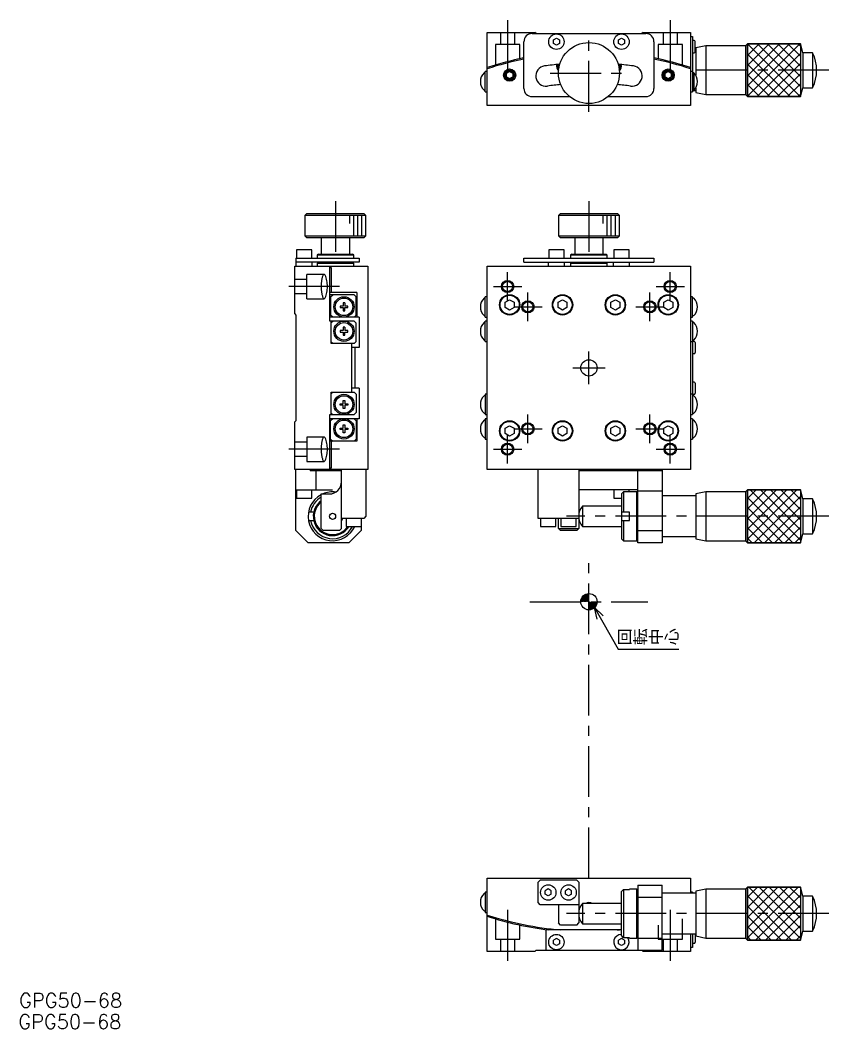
# Model space of a CAD drawing. Extents: x -1 to 353, y 16 to 264.
# Drawn here: x -0.5 to 198.3, y 16 to 264 of the extents above; entities that cross this region are included whole.
import ezdxf

# ---------------------------------------------------------------- set-up
doc = ezdxf.new("R2010")
doc.units = 0
doc.header["$LTSCALE"] = 10
doc.linetypes.add('CENTER', pattern=[2, 1.25, -0.25, 0.25, -0.25])
doc.linetypes.add('DASHED', pattern=[3.5, 2, -1.5])
doc.layers.get('0').update_dxf_attribs({"linetype": 'CONTINUOUS'})
doc.layers.add('CENTER', color=1, linetype='CENTER')
doc.styles.get("Standard").update_dxf_attribs({"font": 'txt.shx', "bigfont": '@extfont2.shx'})

msp = doc.modelspace()

# ---------------------------------------------------------------- linework, layer by layer
at = {"color": 7, "linetype": 'CONTINUOUS'}
for p, q in [((114.344587, 261), (126.044587, 261)), ((114.344587, 243), (114.344587, 261)), ((125.344587, 260.7), (153.344587, 260.7)), ((126.344587, 260.7), (126.044587, 261)), ((152.644587, 261), (152.344587, 260.7)), ((152.644587, 261), (164.344587, 261)), ((164.344587, 261), (164.344587, 243)), ((123.344587, 247.2), (123.344587, 258.7)), ((130.594587, 259.133013), (131.344587, 259.566025)), ((130.594587, 258.266987), (130.594587, 259.133013)), ((131.344587, 257.833975), (130.594587, 258.266987)), ((131.344587, 259.566025), (132.094587, 259.133013)), ((132.094587, 258.266987), (131.344587, 257.833975)), ((132.094587, 259.133013), (132.094587, 258.266987)), ((146.594587, 259.133013), (147.344587, 259.566025)), ((146.594587, 258.266987), (146.594587, 259.133013)), ((147.344587, 257.833975), (146.594587, 258.266987)), ((147.344587, 259.566025), (148.094587, 259.133013)), ((148.094587, 258.266987), (147.344587, 257.833975)), ((148.094587, 259.133013), (148.094587, 258.266987)), ((155.344587, 258.7), (155.344587, 247.2)), ((164.344587, 260), (164.844587, 260)), ((164.844587, 260), (164.844587, 246.4)), ((165.194587, 259), (165.094587, 259)), ((165.444587, 256.25), (165.444587, 258.75)), ((178.344593, 258.199999), (177.844591, 257.699996)), ((178.344593, 258.199999), (191.344594, 258.199999)), ((178.344593, 245.200001), (178.344593, 258.199999)), ((191.934082, 256), (191.344594, 258.199999)), ((191.344594, 258.199999), (191.344594, 245.200001)), ((165.094587, 256), (165.194587, 256)), ((165.594587, 256.7), (165.444587, 256.7)), ((168.094586, 257.699996), (165.594587, 257.199997)), ((165.594587, 257.199997), (165.594587, 250.480348)), ((168.094586, 257.699996), (168.094586, 245.700004)), ((177.844591, 257.699996), (168.094586, 257.699996)), ((177.844591, 257.699996), (177.844591, 245.700004)), ((191.934082, 256), (191.934082, 247.4)), ((194.344593, 256), (191.934082, 256)), ((194.344593, 256), (194.344593, 247.4)), ((132.094587, 253.133013), (132.159486, 253.170482)), ((132.094587, 252.920286), (132.094587, 253.133013)), ((146.529687, 253.170482), (146.594587, 253.133013)), ((146.594587, 253.133013), (146.594587, 252.920286)), ((156.258499, 254.199974), (156.259353, 254.211401)), ((113.844587, 251.05), (113.552339, 251.05)), ((113.844587, 246.4), (113.844587, 251.4)), ((114.344587, 251.4), (113.844587, 251.4)), ((119.094587, 250.933013), (119.844587, 251.366025)), ((119.094587, 250.066987), (119.094587, 250.933013)), ((119.844587, 251.366025), (120.594587, 250.933013)), ((120.594587, 250.933013), (120.594587, 250.066987)), ((158.094587, 250.933013), (158.844587, 251.366025)), ((158.094587, 250.066987), (158.094587, 250.933013)), ((158.844587, 251.366025), (159.594587, 250.933013)), ((159.594587, 250.933013), (159.594587, 250.066987)), ((164.844587, 251.4), (164.344587, 251.4)), ((165.136834, 251.05), (164.844587, 251.05)), ((165.136834, 251.05), (165.136834, 246.75)), ((119.094587, 250.066987), (119.844587, 249.633975)), ((119.844587, 249.633975), (120.594587, 250.066987)), ((158.094587, 250.066987), (158.844587, 249.633975)), ((158.844587, 249.633975), (159.594587, 250.066987)), ((113.552339, 246.75), (113.844587, 246.75)), ((113.844587, 246.4), (114.344587, 246.4)), ((164.344587, 246.4), (164.844587, 246.4)), ((164.844587, 246.75), (165.136834, 246.75)), ((164.844587, 246.7), (165.594587, 246.7)), ((165.594587, 247.319652), (165.594587, 246.200003)), ((165.594587, 246.200003), (168.094586, 245.700004)), ((168.094586, 245.700004), (177.844591, 245.700004)), ((177.844591, 245.700004), (178.344593, 245.200001)), ((191.344594, 245.200001), (191.934082, 247.4)), ((191.934082, 247.4), (194.344593, 247.4)), ((125.344587, 245.2), (134.589589, 245.2)), ((144.099584, 245.2), (153.344587, 245.2)), ((191.344594, 245.200001), (178.344593, 245.200001)), ((164.344587, 243), (114.344587, 243)), ((70, 216.5), (69.5, 216)), ((69.5, 216), (69.5, 211)), ((84.5, 216), (69.5, 216)), ((70, 216.5), (84, 216.5)), ((84.5, 216), (84, 216.5)), ((84.5, 211), (84.5, 216)), ((132.344587, 216.5), (131.844587, 216)), ((131.844587, 216), (131.844587, 211)), ((146.844587, 216), (131.844587, 216)), ((132.344587, 216.5), (146.344587, 216.5)), ((146.844587, 216), (146.344587, 216.5)), ((146.844587, 211), (146.844587, 216)), ((69.5, 211), (70, 210.5)), ((69.5, 211), (84.5, 211)), ((84, 210.5), (84.5, 211)), ((131.844587, 211), (132.344587, 210.5)), ((131.844587, 211), (146.844587, 211)), ((146.344587, 210.5), (146.844587, 211)), ((84, 210.5), (70, 210.5)), ((73.5, 210.5), (73.5, 206.5)), ((80.5, 206.5), (80.5, 210.5)), ((146.344587, 210.5), (132.344587, 210.5)), ((135.844587, 210.5), (135.844587, 206.5)), ((142.844587, 206.5), (142.844587, 210.5)), ((71.2, 207.5), (67.4, 207.5)), ((67.4, 207.5), (67.4, 205.5)), ((71.2, 205.5), (71.2, 207.5)), ((72.8, 206.5), (72.5, 206.2)), ((72.5, 206.2), (72.5, 205.5)), ((81.5, 206.2), (72.5, 206.2)), ((72.8, 206.5), (81.2, 206.5)), ((81.5, 206.2), (81.2, 206.5)), ((81.5, 205.5), (81.5, 206.2)), ((133.244587, 207.5), (129.444587, 207.5)), ((129.444587, 207.5), (129.444587, 205.5)), ((133.244587, 205.5), (133.244587, 207.5)), ((135.144587, 206.5), (134.844587, 206.2)), ((134.844587, 206.2), (134.844587, 205.5)), ((143.844587, 206.2), (134.844587, 206.2)), ((135.144587, 206.5), (143.544587, 206.5)), ((143.844587, 206.2), (143.544587, 206.5)), ((143.844587, 205.5), (143.844587, 206.2)), ((149.244587, 207.5), (145.444587, 207.5)), ((145.444587, 207.5), (145.444587, 205.5)), ((149.244587, 205.5), (149.244587, 207.5)), ((67, 191.8), (67, 203.5)), ((67, 203.5), (85, 203.5)), ((67.3, 205.5), (67.3, 203.5)), ((67.3, 205.5), (82.8, 205.5)), ((82.8, 204.5), (67.3, 204.5)), ((71.3, 203.5), (71.3, 204.5)), ((72.8, 204.5), (72.5, 204.2)), ((72.5, 204.2), (72.5, 203.5)), ((81.5, 204.2), (72.5, 204.2)), ((81.5, 204.2), (81.2, 204.5)), ((81.5, 203.5), (81.5, 204.2)), ((82.8, 205.5), (82.8, 204.5)), ((85, 203.5), (85, 153.5)), ((114.344587, 153.5), (114.344587, 203.5)), ((114.344587, 203.5), (164.344587, 203.5)), ((123.344587, 204.5), (123.344587, 205.5)), ((123.344587, 205.5), (155.344587, 205.5)), ((123.344587, 204.499998), (155.344587, 204.499998)), ((129.344587, 204.5), (129.344587, 203.5)), ((133.344587, 203.5), (133.344587, 204.5)), ((135.144587, 204.5), (134.844587, 204.2)), ((134.844587, 204.2), (134.844587, 203.5)), ((143.844587, 204.2), (134.844587, 204.2)), ((143.844587, 204.2), (143.544587, 204.5)), ((143.844587, 203.5), (143.844587, 204.2)), ((145.344587, 204.5), (145.344587, 203.5)), ((149.344587, 203.5), (149.344587, 204.5)), ((155.344587, 205.5), (155.344587, 204.5)), ((164.344587, 203.5), (164.344587, 153.5)), ((75.639222, 190), (75.639222, 203)), ((75.954559, 203), (75.954559, 197)), ((82.289322, 197), (75.639222, 197)), ((81.585716, 196.5), (75.639222, 196.5)), ((75.639222, 196), (75.800563, 196)), ((75.800563, 196), (76.318842, 196.5)), ((75.800563, 196), (75.800563, 191.5)), ((81.585716, 196.5), (82.125184, 196)), ((82.125184, 191.5), (82.125184, 196)), ((82.289322, 197), (82.289322, 191)), ((114.344587, 196), (113.844587, 196)), ((113.844587, 191), (113.844587, 196)), ((164.844587, 196), (164.344587, 196)), ((164.844587, 191), (164.844587, 196)), ((78.92, 193.68), (78.126612, 193.68)), ((78.126612, 193.68), (78.126612, 193.32)), ((79.28, 194.473388), (78.92, 194.473388)), ((78.92, 194.473388), (78.92, 193.68)), ((79.28, 194.473388), (79.28, 193.68)), ((80.073388, 193.68), (79.28, 193.68)), ((80.073388, 193.32), (80.073388, 193.68)), ((113.844587, 195.65), (113.552339, 195.65)), ((118.744587, 194.635085), (119.844587, 195.270171)), ((118.744587, 193.364915), (118.744587, 194.635085)), ((119.844587, 195.270171), (120.944587, 194.635085)), ((120.944587, 194.635085), (120.944587, 193.364915)), ((131.744587, 194.635085), (132.844587, 195.270171)), ((131.744587, 193.364915), (131.744587, 194.635085)), ((132.844587, 195.270171), (133.944587, 194.635085)), ((133.944587, 194.635085), (133.944587, 193.364915)), ((144.744587, 194.635085), (145.844587, 195.270171)), ((144.744587, 193.364915), (144.744587, 194.635085)), ((145.844587, 195.270171), (146.944587, 194.635085)), ((146.944587, 194.635085), (146.944587, 193.364915)), ((157.744587, 194.635085), (158.844587, 195.270171)), ((157.744587, 193.364915), (157.744587, 194.635085)), ((158.844587, 195.270171), (159.944587, 194.635085)), ((159.944587, 194.635085), (159.944587, 193.364915)), ((165.136834, 195.65), (164.844587, 195.65)), ((67, 191.8), (67.3, 191.5)), ((67.3, 191.5), (67.3, 165.5)), ((75.800563, 191.5), (75.639222, 191.5)), ((82.819875, 191), (75.639222, 191)), ((76.318842, 191), (75.800563, 191.5)), ((77.985314, 191), (78.21124, 191.163635)), ((78.126612, 193.32), (78.92, 193.32)), ((78.92, 193.32), (78.92, 192.526612)), ((78.92, 192.526612), (79.28, 192.526612)), ((79.28, 193.32), (80.073388, 193.32)), ((79.28, 192.526612), (79.28, 193.32)), ((79.831904, 191.110313), (79.911229, 191)), ((81.585716, 191), (82.125184, 191.5)), ((82.819875, 191), (82.819875, 183.5)), ((113.552339, 191.35), (113.844587, 191.35)), ((113.844587, 191), (114.344587, 191)), ((119.844587, 192.729829), (118.744587, 193.364915)), ((120.944587, 193.364915), (119.844587, 192.729829)), ((132.844587, 192.729829), (131.744587, 193.364915)), ((133.944587, 193.364915), (132.844587, 192.729829)), ((145.844587, 192.729829), (144.744587, 193.364915)), ((146.944587, 193.364915), (145.844587, 192.729829)), ((158.844587, 192.729829), (157.744587, 193.364915)), ((159.944587, 193.364915), (158.844587, 192.729829)), ((164.344587, 191), (164.844587, 191)), ((164.844587, 191.35), (165.136834, 191.35)), ((81.585716, 190), (75.639222, 190)), ((75.954542, 189.648581), (76.318842, 190)), ((75.954559, 184.5), (75.954559, 190)), ((78.21124, 189.836365), (77.985314, 190)), ((79.911229, 190), (79.831904, 189.889687)), ((82.125184, 189.5), (81.585716, 190)), ((82.125184, 185), (82.125184, 189.5)), ((113.844587, 189.65), (113.552339, 189.65)), ((114.344587, 190), (113.844587, 190)), ((113.844587, 185), (113.844587, 190)), ((164.844587, 190), (164.344587, 190)), ((164.844587, 190), (164.844587, 167)), ((165.136834, 189.65), (164.844587, 189.65)), ((78.126612, 187.68), (78.126612, 187.32)), ((78.92, 187.68), (78.126612, 187.68)), ((78.126612, 187.32), (78.92, 187.32)), ((79.28, 188.473388), (78.92, 188.473388)), ((78.92, 188.473388), (78.92, 187.68)), ((78.92, 187.32), (78.92, 186.526612)), ((78.92, 186.526612), (79.28, 186.526612)), ((79.28, 188.473388), (79.28, 187.68)), ((80.073388, 187.68), (79.28, 187.68)), ((79.28, 187.32), (80.073388, 187.32)), ((79.28, 186.526612), (79.28, 187.32)), ((80.073388, 187.32), (80.073388, 187.68)), ((76.318842, 184.5), (75.954542, 184.851419)), ((81.585716, 184.5), (75.954559, 184.5)), ((81, 172.5), (81, 184.5)), ((82.125184, 185), (81.585716, 184.5)), ((113.552339, 185.35), (113.844587, 185.35)), ((113.844587, 185), (114.344587, 185)), ((164.344587, 185), (164.844587, 185)), ((164.844587, 185.35), (165.136834, 185.35)), ((165.194587, 185), (165.094587, 185)), ((165.444587, 184.75), (165.444587, 182.25)), ((82.819875, 183.5), (81, 183.5)), ((81.759211, 183.5), (81.759211, 173.5)), ((165.094587, 182), (165.194587, 182)), ((165.194587, 175), (165.094587, 175)), ((165.444587, 174.75), (165.444587, 172.25)), ((76.318842, 172.5), (75.954542, 172.148581)), ((75.954559, 167), (75.954559, 172.5)), ((75.954559, 172.5), (81.585716, 172.5)), ((82.819875, 173.5), (81, 173.5)), ((82.125184, 172), (81.585716, 172.5)), ((82.125184, 172), (82.125184, 167.5)), ((82.819875, 173.5), (82.819875, 166)), ((113.844587, 171.65), (113.552339, 171.65)), ((114.344587, 172), (113.844587, 172)), ((113.844587, 172), (113.844587, 167)), ((164.844587, 172), (164.344587, 172)), ((165.136834, 171.65), (164.844587, 171.65)), ((165.094587, 172), (165.194587, 172)), ((78.126612, 169.68), (78.92, 169.68)), ((78.126612, 169.32), (78.126612, 169.68)), ((78.92, 169.32), (78.126612, 169.32)), ((78.92, 170.473388), (79.28, 170.473388)), ((78.92, 169.68), (78.92, 170.473388)), ((78.92, 168.526612), (78.92, 169.32)), ((79.28, 170.473388), (79.28, 169.68)), ((79.28, 169.68), (80.073388, 169.68)), ((80.073388, 169.32), (79.28, 169.32)), ((79.28, 169.32), (79.28, 168.526612)), ((80.073388, 169.68), (80.073388, 169.32)), ((75.639222, 154), (75.639222, 167)), ((75.639222, 167), (81.585716, 167)), ((75.954542, 167.351419), (76.318842, 167)), ((78.21124, 167.163635), (77.985314, 167)), ((79.28, 168.526612), (78.92, 168.526612)), ((79.911229, 167), (79.831904, 167.110313)), ((82.125184, 167.5), (81.585716, 167)), ((113.552339, 167.35), (113.844587, 167.35)), ((113.844587, 167), (114.344587, 167)), ((164.344587, 167), (164.844587, 167)), ((164.844587, 167.35), (165.136834, 167.35)), ((67.3, 165.5), (67, 165.2)), ((67, 153.5), (67, 165.2)), ((82.819875, 166), (75.639222, 166)), ((75.800563, 165.5), (75.639222, 165.5)), ((76.318842, 166), (75.800563, 165.5)), ((75.800563, 161), (75.800563, 165.5)), ((77.985314, 166), (78.21124, 165.836365)), ((78.92, 164.473388), (79.28, 164.473388)), ((78.92, 163.68), (78.92, 164.473388)), ((79.28, 164.473388), (79.28, 163.68)), ((79.831904, 165.889687), (79.911229, 166)), ((81.585716, 166), (82.125184, 165.5)), ((82.125184, 165.5), (82.125184, 161)), ((82.289322, 166), (82.289322, 160.5)), ((113.844587, 165.65), (113.552339, 165.65)), ((114.344587, 166), (113.844587, 166)), ((113.844587, 166), (113.844587, 161)), ((118.744587, 163.635085), (119.844587, 164.270171)), ((119.844587, 164.270171), (120.944587, 163.635085)), ((131.744587, 163.635085), (132.844587, 164.270171)), ((132.844587, 164.270171), (133.944587, 163.635085)), ((144.744587, 163.635085), (145.844587, 164.270171)), ((145.844587, 164.270171), (146.944587, 163.635085)), ((157.744587, 163.635085), (158.844587, 164.270171)), ((158.844587, 164.270171), (159.944587, 163.635085)), ((164.844587, 166), (164.344587, 166)), ((164.844587, 166), (164.844587, 161)), ((165.136834, 165.65), (164.844587, 165.65)), ((78.126612, 163.68), (78.92, 163.68)), ((78.126612, 163.32), (78.126612, 163.68)), ((78.92, 163.32), (78.126612, 163.32)), ((78.92, 162.526612), (78.92, 163.32)), ((79.28, 162.526612), (78.92, 162.526612)), ((79.28, 163.68), (80.073388, 163.68)), ((80.073388, 163.32), (79.28, 163.32)), ((79.28, 163.32), (79.28, 162.526612)), ((80.073388, 163.68), (80.073388, 163.32)), ((113.552339, 161.35), (113.844587, 161.35)), ((118.744587, 162.364915), (118.744587, 163.635085)), ((119.844587, 161.729829), (118.744587, 162.364915)), ((120.944587, 162.364915), (119.844587, 161.729829)), ((120.944587, 163.635085), (120.944587, 162.364915)), ((131.744587, 162.364915), (131.744587, 163.635085)), ((132.844587, 161.729829), (131.744587, 162.364915)), ((133.944587, 162.364915), (132.844587, 161.729829)), ((133.944587, 163.635085), (133.944587, 162.364915)), ((144.744587, 162.364915), (144.744587, 163.635085)), ((145.844587, 161.729829), (144.744587, 162.364915)), ((146.944587, 162.364915), (145.844587, 161.729829)), ((146.944587, 163.635085), (146.944587, 162.364915)), ((157.744587, 162.364915), (157.744587, 163.635085)), ((158.844587, 161.729829), (157.744587, 162.364915)), ((159.944587, 162.364915), (158.844587, 161.729829)), ((159.944587, 163.635085), (159.944587, 162.364915)), ((164.844587, 161.35), (165.136834, 161.35)), ((75.639222, 161), (75.800563, 161)), ((82.289322, 160.5), (75.639222, 160.5)), ((75.800563, 161), (76.318842, 160.5)), ((75.954559, 160.5), (75.954559, 154)), ((81.585716, 160.5), (82.125184, 161)), ((113.844587, 161), (114.344587, 161)), ((164.344587, 161), (164.844587, 161)), ((85, 153.5), (67, 153.5)), ((67.3, 138.5), (67.3, 153.5)), ((70.8, 153.5), (70.8, 153.2)), ((78.3, 153.2), (70.8, 153.2)), ((72.3, 148.5), (72.3, 153.2)), ((78.5, 153), (78.3, 153.2)), ((78.5, 139), (78.5, 153.5)), ((84.5, 153.5), (84.5, 142)), ((164.344587, 153.5), (114.344587, 153.5)), ((126.844587, 141.5), (126.844587, 153.5)), ((136.844587, 153.5), (136.844587, 139)), ((157.344587, 153.2), (136.844587, 153.2)), ((151.344587, 135.5), (151.344587, 153.2)), ((157.344587, 153.5), (157.344587, 135.5)), ((67.3, 148.5), (76.3, 148.5)), ((67.4, 148.5), (67.4, 146.5)), ((67.4, 146.5), (71.2, 146.5)), ((71.2, 146.5), (71.2, 148.5)), ((73.5, 139), (73.5, 147.5)), ((73.5, 147.5), (75.5, 147.5)), ((151.344587, 148.5), (136.844587, 148.5)), ((145.444587, 148.5), (145.444587, 146.5)), ((145.444587, 146.5), (147.344587, 146.5)), ((147.844587, 148), (147.344587, 147.5)), ((147.344587, 147.5), (147.344587, 136.5)), ((151.144587, 148), (147.844587, 148)), ((147.844587, 148), (147.844587, 143)), ((149.244587, 148), (149.244587, 148.5)), ((151.344587, 147.8), (151.144587, 148)), ((151.144587, 136), (151.144587, 148)), ((157.344587, 148.2), (151.344587, 148.2)), ((165.594587, 147), (157.344587, 147)), ((168.094586, 147.999996), (165.594587, 147.499997)), ((165.594587, 147.499997), (165.594587, 136.500003)), ((168.094586, 147.999996), (168.094586, 136.000004)), ((177.844591, 147.999996), (168.094586, 147.999996)), ((178.344593, 148.499999), (177.844591, 147.999996)), ((177.844591, 147.999996), (177.844591, 136.000004)), ((178.344593, 148.499999), (191.344594, 148.499999)), ((178.344593, 135.500001), (178.344593, 148.499999)), ((191.934082, 146.3), (191.344594, 148.499999)), ((191.344594, 148.499999), (191.344594, 135.500001)), ((137.722096, 144.499996), (137.722096, 139.500004)), ((147.344587, 144.499996), (137.722096, 144.499996)), ((191.934082, 146.3), (191.934082, 137.7)), ((194.344593, 146.3), (191.934082, 146.3)), ((194.344593, 146.3), (194.344593, 137.7)), ((71.912518, 143), (70.38392, 143)), ((84, 141.5), (78.5, 141.5)), ((79.6, 141.5), (79.6, 139.5)), ((83.4, 139.5), (83.4, 141.5)), ((84.5, 142), (84, 141.5)), ((136.844587, 141.5), (126.844587, 141.5)), ((127.444587, 141.5), (127.444587, 139.5)), ((131.244587, 139.5), (131.244587, 141.5)), ((131.844587, 139), (131.844587, 141.5)), ((132.444587, 141.5), (132.444587, 139.5)), ((136.844587, 141.5), (136.244587, 141.5)), ((136.244587, 139.5), (136.244587, 141.5)), ((149.344587, 143), (147.344587, 143)), ((149.344587, 141), (149.344587, 143)), ((70.38392, 141), (71.912518, 141)), ((74, 138.5), (73.5, 139)), ((78.5, 139), (78, 138.5)), ((79.6, 139.5), (83.4, 139.5)), ((83.3, 139.5), (83.3, 138.5)), ((127.444587, 139.5), (131.244587, 139.5)), ((131.844587, 139), (136.844587, 139)), ((131.844587, 139), (132.344587, 138.5)), ((132.444587, 139.5), (136.244587, 139.5)), ((136.844587, 139), (136.344587, 138.5)), ((137.722096, 139.500004), (147.344587, 139.500004)), ((147.344587, 141), (149.344587, 141)), ((147.844587, 141), (147.844587, 136)), ((67.3, 138.5), (70.3, 135.5)), ((78, 138.5), (74, 138.5)), ((80.3, 135.5), (83.3, 138.5)), ((136.344587, 138.5), (132.344587, 138.5)), ((147.344587, 136.5), (147.844587, 136)), ((151.344587, 138.5), (157.344587, 138.5)), ((157.344587, 137), (165.594587, 137)), ((165.594587, 136.500003), (168.094586, 136.000004)), ((191.344594, 135.500001), (191.934082, 137.7)), ((191.934082, 137.7), (194.344593, 137.7)), ((80.3, 135.5), (70.3, 135.5)), ((147.844587, 136), (151.144587, 136)), ((151.144587, 136), (151.344587, 136.2)), ((157.344587, 135.5), (151.344587, 135.5)), ((168.094586, 136.000004), (177.844591, 136.000004)), ((177.844591, 136.000004), (178.344593, 135.500001)), ((191.344594, 135.500001), (178.344593, 135.500001)), ((141.360002, 116.704178), (140.745525, 119.572634)), ((140.745525, 119.572634), (142.883949, 117.56446)), ((140.745525, 119.572634), (146.536599, 109.31403)), ((146.536599, 109.31403), (161.463401, 109.31403)), ((114.344587, 53), (164.344587, 53)), ((114.344587, 35), (114.344587, 53)), ((126.844587, 52), (127.344587, 52.5)), ((136.344587, 52.5), (127.344587, 52.5)), ((136.344587, 52.5), (136.844587, 52)), ((164.344587, 53), (164.344587, 49.3)), ((126.844587, 47), (126.844587, 52)), ((129.344587, 50.366025), (128.594587, 49.933013)), ((128.594587, 49.066987), (128.594587, 49.933013)), ((130.094587, 49.933013), (129.344587, 50.366025)), ((130.094587, 49.066987), (130.094587, 49.933013)), ((134.344587, 50.366025), (133.594587, 49.933013)), ((133.594587, 49.066987), (133.594587, 49.933013)), ((135.094587, 49.933013), (134.344587, 50.366025)), ((135.094587, 49.066987), (135.094587, 49.933013)), ((136.844587, 52), (136.844587, 42)), ((147.344587, 49.708327), (147.844587, 50.21608)), ((147.344587, 38.891673), (147.344587, 49.708327)), ((147.844587, 50.21608), (147.844587, 38.38392)), ((147.844587, 50.21608), (149.344587, 50.21608)), ((149.344587, 50.21608), (149.344587, 50.3)), ((151.144587, 50.3), (149.344587, 50.3)), ((151.144587, 38.3), (151.144587, 50.3)), ((151.344587, 50.1), (151.144587, 50.3)), ((151.344587, 51.3), (157.344587, 51.3)), ((151.344587, 51.3), (151.344587, 35.3)), ((157.344587, 35.3), (157.344587, 51.3)), ((168.094586, 50.299996), (165.594587, 49.799997)), ((165.594587, 49.799997), (165.594587, 38.800003)), ((168.094586, 50.299996), (168.094586, 38.300004)), ((177.844591, 50.299996), (168.094586, 50.299996)), ((178.344593, 50.799999), (177.844591, 50.299996)), ((177.844591, 50.299996), (177.844591, 38.300004)), ((178.344593, 50.799999), (191.344594, 50.799999)), ((178.344593, 37.800001), (178.344593, 50.799999)), ((191.934082, 48.6), (191.344594, 50.799999)), ((191.344594, 50.799999), (191.344594, 37.800001)), ((113.844587, 49.25), (113.552339, 49.25)), ((113.844587, 49.6), (113.844587, 44.6)), ((114.344587, 49.6), (113.844587, 49.6)), ((129.344587, 48.633975), (128.594587, 49.066987)), ((130.094587, 49.066987), (129.344587, 48.633975)), ((134.344587, 48.633975), (133.594587, 49.066987)), ((135.094587, 49.066987), (134.344587, 48.633975)), ((157.344587, 48.3), (151.344587, 48.3)), ((165.594587, 49.3), (157.344587, 49.3)), ((164.844587, 49.6), (164.344587, 49.6)), ((164.844587, 49.6), (164.844587, 49.3)), ((191.934082, 48.6), (191.934082, 40)), ((194.344593, 48.6), (191.934082, 48.6)), ((194.344593, 48.6), (194.344593, 40)), ((113.552339, 44.95), (113.844587, 44.95)), ((127.344587, 46.5), (126.844587, 47)), ((136.844587, 46.5), (127.344587, 46.5)), ((131.844587, 46.5), (131.844587, 42)), ((137.722096, 46.799996), (137.722096, 41.800004)), ((147.344587, 46.799996), (137.722096, 46.799996)), ((113.844587, 44.6), (114.344587, 44.6)), ((128.844587, 35.3), (128.844587, 40.3)), ((147.344587, 40.3), (128.844587, 40.3)), ((132.344587, 41.5), (131.844587, 42)), ((136.344587, 41.5), (132.344587, 41.5)), ((136.344587, 41.5), (136.844587, 42)), ((137.722096, 41.800004), (147.344587, 41.800004)), ((191.344594, 37.800001), (191.934082, 40)), ((191.934082, 40), (194.344593, 40)), ((131.344587, 38.166025), (130.594587, 37.733013)), ((130.594587, 36.866987), (130.594587, 37.733013)), ((132.094587, 37.733013), (131.344587, 38.166025)), ((132.094587, 37.733013), (132.094587, 36.866987)), ((147.344587, 38.166025), (146.594587, 37.733013)), ((146.594587, 36.866987), (146.594587, 37.733013)), ((147.844587, 38.38392), (147.344587, 38.891673)), ((148.094587, 37.733013), (147.344587, 38.166025)), ((149.344587, 38.38392), (147.844587, 38.38392)), ((148.094587, 37.733013), (148.094587, 36.866987)), ((149.344587, 38.3), (149.344587, 38.38392)), ((149.344587, 38.3), (151.144587, 38.3)), ((151.144587, 38.3), (151.344587, 38.5)), ((151.344587, 38.3), (157.344587, 38.3)), ((157.344587, 39.3), (165.594587, 39.3)), ((164.344587, 39.3), (164.344587, 35)), ((164.844587, 39.3), (164.844587, 36)), ((165.444587, 39.3), (165.444587, 37.25)), ((165.594587, 38.800003), (168.094586, 38.300004)), ((168.094586, 38.300004), (177.844591, 38.300004)), ((177.844591, 38.300004), (178.344593, 37.800001)), ((191.344594, 37.800001), (178.344593, 37.800001)), ((126.044587, 35), (114.344587, 35)), ((126.044587, 35), (126.344587, 35.3)), ((126.344587, 35.3), (157.344587, 35.3)), ((131.344587, 36.433975), (130.594587, 36.866987)), ((132.094587, 36.866987), (131.344587, 36.433975)), ((147.344587, 36.433975), (146.594587, 36.866987)), ((148.094587, 36.866987), (147.344587, 36.433975)), ((152.344587, 35.3), (152.644587, 35)), ((164.344587, 35), (152.644587, 35)), ((164.844587, 36), (164.344587, 36)), ((165.094587, 37), (165.194587, 37))]:
    msp.add_line(p, q, dxfattribs=at)
at = {"color": 3, "linetype": 'DASHED'}
for p, q in [((117.594587, 261), (117.594587, 258)), ((121.094587, 258), (121.094587, 261)), ((157.594587, 261), (157.594587, 258)), ((161.094587, 258), (161.094587, 261)), ((122.344587, 258), (116.344587, 258)), ((116.344587, 258), (116.344587, 252.978952)), ((122.344587, 254.502767), (122.344587, 258)), ((162.344587, 258), (156.344587, 258)), ((156.344587, 258), (156.344587, 254.502633)), ((162.344587, 252.978779), (162.344587, 258)), ((74.198441, 201.5), (70, 201.5)), ((70, 195.5), (70, 201.5)), ((73.987002, 201.376384), (73.927488, 201.291231)), ((74.082265, 201.464003), (73.987002, 201.376384)), ((74.198416, 201.5), (74.082265, 201.464003)), ((74.211138, 201.499582), (74.198416, 201.5)), ((74.31129, 201.467609), (74.211138, 201.499582)), ((74.409665, 201.38726), (74.31129, 201.467609)), ((74.473888, 201.308138), (74.409665, 201.38726)), ((70, 200.25), (67, 200.25)), ((67, 196.75), (70, 196.75)), ((70, 195.5), (74.198432, 195.5)), ((73.957474, 195.662712), (74.046222, 195.562581)), ((74.046222, 195.562581), (74.138856, 195.509309)), ((74.138856, 195.509309), (74.198416, 195.5)), ((74.198416, 195.5), (74.302695, 195.527674)), ((74.302695, 195.527674), (74.401206, 195.603895)), ((74.401206, 195.603895), (74.468036, 195.683769)), ((70, 161.5), (70, 155.5)), ((74.198441, 161.5), (70, 161.5)), ((73.987002, 161.376384), (73.927488, 161.291231)), ((74.082265, 161.464003), (73.987002, 161.376384)), ((74.198416, 161.5), (74.082265, 161.464003)), ((74.211138, 161.499582), (74.198416, 161.5)), ((74.31129, 161.467609), (74.211138, 161.499582)), ((74.409665, 161.38726), (74.31129, 161.467609)), ((74.473888, 161.308138), (74.409665, 161.38726)), ((70, 160.25), (67, 160.25)), ((67, 156.75), (70, 156.75)), ((70, 155.5), (74.198432, 155.5)), ((73.957474, 155.662712), (74.046222, 155.562581)), ((74.046222, 155.562581), (74.138856, 155.509309)), ((74.138856, 155.509309), (74.198416, 155.5)), ((74.198416, 155.5), (74.302695, 155.527674)), ((74.302695, 155.527674), (74.401206, 155.603895)), ((74.401206, 155.603895), (74.468036, 155.683769)), ((116.344587, 43.021048), (116.344587, 38)), ((162.344587, 38), (162.344587, 43.021221)), ((122.344587, 38), (122.344587, 41.497233)), ((156.344587, 41.497367), (156.344587, 38)), ((116.344587, 38), (122.344587, 38)), ((117.594587, 38), (117.594587, 35)), ((121.094587, 35), (121.094587, 38)), ((156.344587, 38), (162.344587, 38)), ((157.594587, 38), (157.594587, 35)), ((161.094587, 35), (161.094587, 38))]:
    msp.add_line(p, q, dxfattribs=at)
at = {"color": 3, "linetype": 'CONTINUOUS'}
for p, q in [((178.344593, 258.199999), (178.344593, 245.200001)), ((191.344594, 258.199999), (178.344593, 258.199999)), ((178.344593, 257.844593), (178.699999, 258.199999)), ((178.344593, 255.344593), (181.199999, 258.199999)), ((178.344593, 252.844593), (183.699999, 258.199999)), ((178.344593, 250.344593), (186.199999, 258.199999)), ((178.344593, 247.844593), (188.699999, 258.199999)), ((178.344593, 245.344593), (191.199999, 258.199999)), ((178.344593, 258.155407), (191.299999, 245.200001)), ((180.800001, 258.199999), (191.344594, 247.655406)), ((183.300001, 258.199999), (191.344594, 250.155406)), ((185.800001, 258.199999), (191.344594, 252.655406)), ((188.300001, 258.199999), (191.344594, 255.155406)), ((190.800001, 258.199999), (191.344594, 257.655406)), ((191.344594, 258.199999), (191.344594, 245.200001)), ((178.344593, 255.655407), (188.799999, 245.200001)), ((180.700001, 245.200001), (191.344594, 255.844594)), ((178.344593, 253.155407), (186.299999, 245.200001)), ((183.200001, 245.200001), (191.344594, 253.344594)), ((178.344593, 250.655407), (183.799999, 245.200001)), ((185.700001, 245.200001), (191.344594, 250.844594)), ((178.344593, 248.155407), (181.299999, 245.200001)), ((188.200001, 245.200001), (191.344594, 248.344594)), ((178.344593, 245.655407), (178.799999, 245.200001)), ((190.700001, 245.200001), (191.344594, 245.844594)), ((178.344593, 245.200001), (191.344594, 245.200001)), ((80.5, 214), (80.5, 216)), ((81.5, 211), (81.5, 216)), ((82.5, 211), (82.5, 216)), ((83.5, 211), (83.5, 216)), ((142.844587, 214), (142.844587, 216)), ((143.844587, 211), (143.844587, 216)), ((144.844587, 211), (144.844587, 216)), ((145.844587, 211), (145.844587, 216)), ((178.344593, 148.499999), (178.344593, 135.500001)), ((191.344594, 148.499999), (178.344593, 148.499999)), ((178.344593, 146.344593), (180.499999, 148.499999)), ((178.344593, 143.844593), (182.999999, 148.499999)), ((178.344593, 141.344593), (185.499999, 148.499999)), ((178.344593, 138.844593), (187.999999, 148.499999)), ((178.344593, 136.344593), (190.499999, 148.499999)), ((178.344593, 146.655407), (189.499999, 135.500001)), ((179.000001, 148.499999), (191.344594, 136.155406)), ((180.000001, 135.500001), (191.344594, 146.844594)), ((181.500001, 148.499999), (191.344594, 138.655406)), ((184.000001, 148.499999), (191.344594, 141.155406)), ((186.500001, 148.499999), (191.344594, 143.655406)), ((189.000001, 148.499999), (191.344594, 146.155406)), ((191.344594, 148.499999), (191.344594, 135.500001)), ((178.344593, 144.155407), (186.999999, 135.500001)), ((182.500001, 135.500001), (191.344594, 144.344594)), ((178.344593, 141.655407), (184.499999, 135.500001)), ((185.000001, 135.500001), (191.344594, 141.844594)), ((178.344593, 139.155407), (181.999999, 135.500001)), ((187.500001, 135.500001), (191.344594, 139.344594)), ((178.344593, 136.655407), (179.499999, 135.500001)), ((190.000001, 135.500001), (191.344594, 136.844594)), ((178.344593, 135.500001), (191.344594, 135.500001)), ((178.344593, 50.799999), (178.344593, 37.800001)), ((191.344594, 50.799999), (178.344593, 50.799999)), ((178.344593, 48.344593), (180.799999, 50.799999)), ((178.344593, 45.844593), (183.299999, 50.799999)), ((178.344593, 43.344593), (185.799999, 50.799999)), ((178.344593, 40.844593), (188.299999, 50.799999)), ((178.344593, 38.344593), (190.799999, 50.799999)), ((178.700001, 50.799999), (191.344594, 38.155406)), ((181.200001, 50.799999), (191.344594, 40.655406)), ((183.700001, 50.799999), (191.344594, 43.155406)), ((186.200001, 50.799999), (191.344594, 45.655406)), ((188.700001, 50.799999), (191.344594, 48.155406)), ((191.200001, 50.799999), (191.344594, 50.655406)), ((191.344594, 50.799999), (191.344594, 37.800001)), ((178.344593, 48.655407), (189.199999, 37.800001)), ((180.300001, 37.800001), (191.344594, 48.844594)), ((178.344593, 46.155407), (186.699999, 37.800001)), ((182.800001, 37.800001), (191.344594, 46.344594)), ((178.344593, 43.655407), (184.199999, 37.800001)), ((185.300001, 37.800001), (191.344594, 43.844594)), ((178.344593, 41.155407), (181.699999, 37.800001)), ((187.800001, 37.800001), (191.344594, 41.344594)), ((178.344593, 38.655407), (179.199999, 37.800001)), ((178.344593, 37.800001), (191.344594, 37.800001)), ((190.300001, 37.800001), (191.344594, 38.844594))]:
    msp.add_line(p, q, dxfattribs=at)
at = {"color": 7, "linetype": 'CONTINUOUS'}
for centre, radius in [((131.344587, 258.7), 1.9), ((147.344587, 258.7), 1.9), ((139.344587, 251), 7.5), ((119.844587, 250.5), 1.25), ((119.844587, 250.5), 1), ((158.844587, 250.5), 1.25), ((158.844587, 250.5), 1), ((119.344587, 198.5), 1.25), ((159.344587, 198.5), 1.25), ((79.1, 193.5), 2.5), ((119.844587, 194), 2.5), ((119.844587, 194), 2.35), ((132.844587, 194), 2.5), ((132.844587, 194), 2.35), ((145.844587, 194), 2.5), ((145.844587, 194), 2.35), ((158.844587, 194), 2.5), ((158.844587, 194), 2.35), ((79.1, 193.5), 2.15), ((124.344587, 193.5), 1.25), ((154.344587, 193.5), 1.25), ((79.1, 187.5), 2.5), ((79.1, 187.5), 2.15), ((139.344587, 178.5), 2), ((79.1, 169.5), 2.5), ((79.1, 169.5), 2.15), ((79.1, 163.5), 2.5), ((79.1, 163.5), 2.15), ((119.844587, 163), 2.5), ((119.844587, 163), 2.35), ((124.344587, 163.5), 1.25), ((132.844587, 163), 2.5), ((132.844587, 163), 2.35), ((145.844587, 163), 2.5), ((145.844587, 163), 2.35), ((154.344587, 163.5), 1.25), ((158.844587, 163), 2.5), ((158.844587, 163), 2.35), ((119.344587, 158.5), 1.25), ((159.344587, 158.5), 1.25), ((76.3, 142), 0.75), ((139.344587, 121), 2), ((129.344587, 49.5), 1.9), ((134.344587, 49.5), 1.9), ((131.344587, 37.3), 1.9)]:
    msp.add_circle(centre, radius, dxfattribs=at)
at = {"color": 3, "linetype": 'CONTINUOUS'}
for centre in [(119.844587, 250.5), (158.844587, 250.5), (119.344587, 198.5), (159.344587, 198.5), (124.344587, 193.5), (154.344587, 193.5), (124.344587, 163.5), (154.344587, 163.5), (119.344587, 158.5), (159.344587, 158.5)]:
    msp.add_circle(centre, 1.5, dxfattribs=at)
at = {"color": 7, "linetype": 'CONTINUOUS'}
for centre, radius, start, end in [((125.344587, 258.7), 2, 90, 180), ((153.344587, 258.7), 2, 0, 90), ((165.094587, 258.75), 0.25, 90, 180), ((165.194587, 258.75), 0.25, 0, 90), ((165.094587, 256.25), 0.25, 180, 270), ((165.194587, 256.25), 0.25, 270, 0), ((185.599592, 251.7), 9.745001, 333.816209, 26.183791), ((139.344587, 175), 81, 101.392608, 107.977409), ((139.344587, 175), 81.3, 101.350009, 107.908818), ((139.344587, 175), 78.5, 95.247081, 98), ((132.844587, 252.7), 1.25, 160.181139, 220.703171), ((132.844587, 252.7), 1, 153.18274, 206.545812), ((139.344587, 175), 78.5, 82, 84.752919), ((145.844587, 252.7), 1, 333.454188, 26.81726), ((145.844587, 252.7), 1.25, 319.296829, 19.818861), ((139.344587, 175), 81.3, 72.091182, 78.649991), ((139.344587, 175), 81, 72.022591, 78.607392), ((115.644587, 248.9), 3, 134.220044, 225.779956), ((128.767431, 250.260373), 2.5, 98, 278), ((149.921742, 250.260373), 2.5, 262, 82), ((163.044587, 248.9), 3, 314.220044, 45.779956), ((139.344587, 175), 73.5, 95.422746, 98), ((139.344587, 175), 73.5, 82, 84.577254), ((125.344587, 247.2), 2, 180, 270), ((153.344587, 247.2), 2, 270, 0), ((153, 228), 81.3, 197.538886, 197.908818), ((153, 228), 81, 197.605966, 197.977409), ((115.644587, 193.5), 3, 134.220044, 225.779956), ((163.044587, 193.5), 3, 314.220044, 45.779956), ((115.644587, 187.5), 3, 134.220044, 225.779956), ((163.044587, 187.5), 3, 314.220044, 45.779956), ((165.094587, 184.75), 0.25, 90, 180), ((165.194587, 184.75), 0.25, 0, 90), ((165.094587, 182.25), 0.25, 180, 270), ((165.194587, 182.25), 0.25, 270, 0), ((165.094587, 174.75), 0.25, 90, 180), ((165.194587, 174.75), 0.25, 0, 90), ((115.644587, 169.5), 3, 134.220044, 225.779956), ((165.094587, 172.25), 0.25, 180, 270), ((163.044587, 169.5), 3, 314.220044, 45.779956), ((165.194587, 172.25), 0.25, 270, 0), ((115.644587, 163.5), 3, 134.220044, 225.779956), ((163.044587, 163.5), 3, 314.220044, 45.779956), ((153, 129), 81.3, 162.091182, 162.461114), ((153, 129), 81, 162.022591, 162.394034), ((75.5, 150.5), 3, 270, 0), ((76.3, 142), 6, 117.818139, 335.375682), ((76.3, 142), 5.5, 120.603295, 169.524318), ((76.3, 142), 6, 82.539397, 113.556464), ((76.3, 142), 4.75, 126.119668, 328.243131), ((76.3, 142), 4.5, 128.478595, 167.160412), ((140.844591, 141.999997), 3.999997, 141.317795, 218.682173), ((185.599592, 141.999998), 9.745001, 333.816215, 26.183798), ((76.3, 142), 2.499996, 331.642533, 348.463022), ((76.3, 142), 5.5, 190.475682, 332.964308), ((76.3, 142), 4.5, 192.839588, 326.250997), ((139.344587, 121), 1.8, 90, 180), ((139.344587, 121), 1.6, 90, 180), ((139.344587, 121), 1.4, 90, 179.999955), ((139.344587, 121), 1.2, 90, 179.99997), ((139.344587, 121), 1, 90, 179.999964), ((139.344585, 121.000002), 0.799999, 89.999799, 180.000086), ((139.344587, 121), 0.6, 89.99994, 180), ((139.344587, 121), 0.4, 90, 180), ((139.344587, 121), 0.2, 90, 180), ((139.344587, 121), 0.6, 269.99994, 0), ((139.344587, 121), 1.8, 270, 0), ((139.344587, 121), 1.6, 270, 0), ((139.344587, 121), 0.4, 270, 0), ((139.344587, 121), 0.2, 270, 0), ((139.344587, 121), 1.2, 270, 359.99997), ((139.344587, 121), 1.4, 270, 359.999955), ((139.344587, 121), 1, 270, 359.999964), ((139.344585, 121.000002), 0.799999, 270.000201, 359.999914), ((115.644587, 47.1), 3, 134.220044, 225.779956), ((185.599592, 44.3), 9.745001, 333.816209, 26.183791), ((140.844591, 44.3), 3.999997, 141.317811, 218.682189), ((139.344587, 121), 81, 252.022591, 265.067241), ((139.344587, 121), 81.3, 252.091182, 263.03477), ((139.344587, 121), 81, 274.932759, 275.668083), ((147.344587, 37.3), 1.9, 90, 34.784006), ((165.094587, 37.25), 0.25, 180, 270), ((165.194587, 37.25), 0.25, 270, 0)]:
    msp.add_arc(centre, radius, start, end, dxfattribs=at)
at = {"color": 3, "linetype": 'CONTINUOUS'}
for centre, radius, start, end in [((132.844587, 252.7), 1.5, 164.662878, 229.266565), ((145.844587, 252.7), 1.5, 310.733435, 15.337122), ((76.3, 142), 4.75, 126.119668, 167.846803), ((76.3, 142), 4.5, 128.478595, 326.250998), ((76.3, 142), 4.75, 192.153197, 328.24312), ((139.344587, 45), 2, 64.157804, 115.842196)]:
    msp.add_arc(centre, radius, start, end, dxfattribs=at)
at = {"color": 3, "linetype": 'DASHED'}
for centre, radius, start, end in [((80.838685, 198.797125), 7.347462, 160.156553, 182.317625), ((67.560653, 198.503143), 7.460617, 337.79628, 22.084495), ((80.588901, 198.194379), 7.098251, 177.532321, 200.895261), ((80.838685, 158.797125), 7.347462, 160.156553, 182.317625), ((67.560653, 158.503143), 7.460617, 337.79628, 22.084495), ((80.588901, 158.194379), 7.098251, 177.532321, 200.895261)]:
    msp.add_arc(centre, radius, start, end, dxfattribs=at)
at = {"layer": 'CENTER', "color": 1, "linetype": 'CENTER'}
for p, q in [((119.344587, 264), (119.344587, 250.801586)), ((159.344587, 264), (159.344587, 250.801586)), ((139.344587, 241.5), (139.344587, 260.5)), ((129.844587, 251), (148.844587, 251)), ((198.344594, 251.7), (164.844587, 251.7)), ((77, 219.5), (77, 205.5)), ((139.344587, 219.5), (139.344587, 205.5)), ((119.344587, 195), (119.344587, 202)), ((159.344587, 195), (159.344587, 202)), ((78.02127, 198.5), (64, 198.5)), ((115.844587, 198.5), (122.844587, 198.5)), ((155.844587, 198.5), (162.844587, 198.5)), ((124.344587, 190), (124.344587, 197)), ((154.344587, 190), (154.344587, 197)), ((120.844587, 193.5), (127.844587, 193.5)), ((150.844587, 193.5), (157.844587, 193.5)), ((139.344587, 174.5), (139.344587, 182.5)), ((135.344587, 178.5), (143.344587, 178.5)), ((124.344587, 160), (124.344587, 167)), ((154.344587, 160), (154.344587, 167)), ((119.344587, 155), (119.344587, 162)), ((120.844587, 163.5), (127.844587, 163.5)), ((150.844587, 163.5), (157.844587, 163.5)), ((159.344587, 155), (159.344587, 162)), ((78.02127, 158.5), (64, 158.5)), ((115.844587, 158.5), (122.844587, 158.5)), ((155.844587, 158.5), (162.844587, 158.5)), ((198.344594, 142), (133.844587, 142)), ((139.344587, 53), (139.344587, 131)), ((124.844587, 121), (153.844587, 121)), ((119.344587, 45.198414), (119.344587, 32)), ((159.344587, 45.198414), (159.344587, 32)), ((198.344594, 44.3), (133.844587, 44.3))]:
    msp.add_line(p, q, dxfattribs=at)

# ---------------------------------------------------------------- texts
at = {"color": 7}
for s, p in [('回転中心', (146.186599, 110.450141)), ('GPG50-68', (-0.79952, 21.2067)), ('GPG50-68', (-0.987568, 15.970745))]:
    msp.add_text(s, height=3.5, dxfattribs=at).set_placement(p)

doc.saveas('drawing.dxf')
